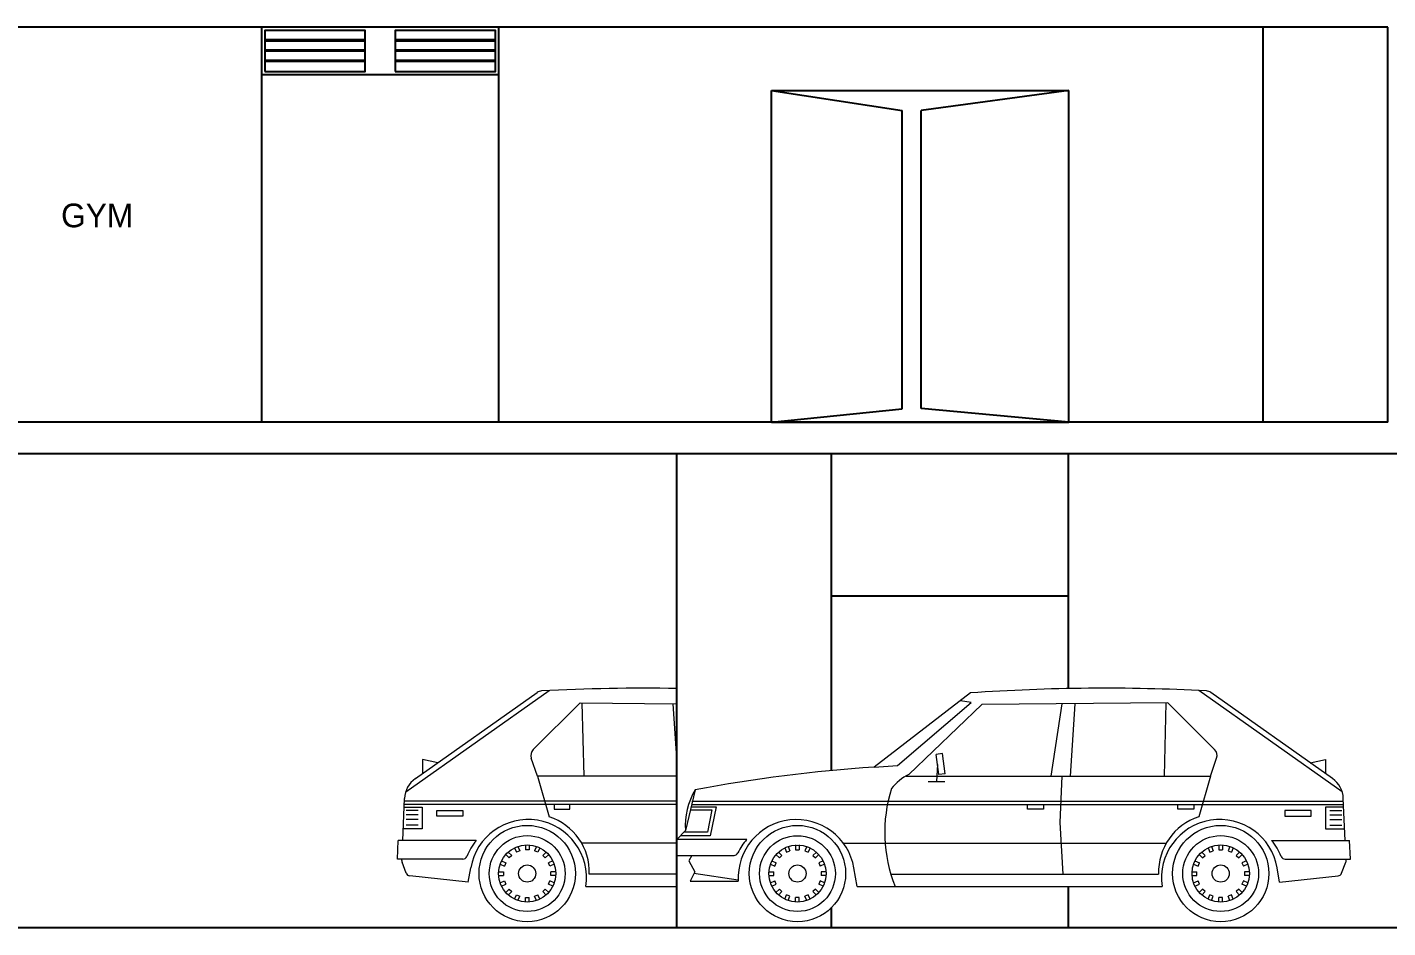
# Model space of a CAD drawing. Header units: metres. Extents: x -525 to 413, y -37 to 272.
# Drawn here: x 298.36 to 306.97, y 87.75 to 93.45 of the extents above; entities that cross this region are included whole.
import ezdxf

# ---------------------------------------------------------------- set-up
doc = ezdxf.new("R2010")
doc.units = ezdxf.units.M
doc.header["$MEASUREMENT"] = 0
doc.linetypes.add('0', pattern=[0])
doc.layers.get('0').update_dxf_attribs({"color": 254})
doc.layers.add('AUTOS', color=254, linetype='Continuous', lineweight=20)
doc.layers.add('CORTE123', color=254, linetype='Continuous')
doc.layers.add('PUERTAS', color=254, linetype='Continuous')
doc.styles.get("Standard").update_dxf_attribs({"font": 'HTOWERT.TTF', "height": 0.08})

msp = doc.modelspace()

# ---------------------------------------------------------------- linework, layer by layer
at = {"linetype": '0', "ltscale": 0.004}
msp.add_line((326.468, 87.7519), (291.4671, 87.7519), dxfattribs=at)
at = {"layer": 'AUTOS', "linetype": 'Continuous'}
for p, q in [((300.7521, 88.6119), (301.6595, 89.2537)), ((300.8134, 88.6963), (301.5836, 89.2411)), ((304.3268, 89.2382), (303.717, 88.7686)), ((306.6796, 88.6119), (305.7721, 89.2537)), ((306.6182, 88.6963), (305.848, 89.2411)), ((301.5598, 88.8808), (301.8562, 89.1748)), ((301.8562, 89.1748), (302.468, 89.1693)), ((301.8677, 89.1748), (301.8789, 88.7122)), ((302.4439, 89.1695), (302.468, 88.7931)), ((303.8658, 88.7798), (304.3314, 89.1784)), ((304.3981, 89.1643), (303.9361, 88.7224)), ((304.3314, 89.1784), (304.2625, 89.1887)), ((305.5754, 89.1748), (304.3981, 89.1643)), ((304.9043, 89.1689), (304.835, 88.7122)), ((304.9878, 89.1695), (304.9584, 88.7122)), ((305.5639, 89.1748), (305.5527, 88.7122)), ((305.8718, 88.8808), (305.5754, 89.1748)), ((300.859, 88.8181), (300.8586, 88.7284)), ((300.9557, 88.797), (300.859, 88.8181)), ((301.5859, 88.7122), (301.547, 88.8247)), ((304.1496, 88.8541), (304.1097, 88.8488)), ((304.1268, 88.7214), (304.1097, 88.8488)), ((304.1183, 88.7851), (304.1117, 88.6782)), ((304.1664, 88.7267), (304.1496, 88.8541)), ((305.8457, 88.7122), (305.8846, 88.8247)), ((306.476, 88.797), (306.5726, 88.8181)), ((306.5726, 88.8181), (306.573, 88.7284)), ((300.8586, 88.733), (300.8586, 88.733)), ((302.468, 88.7122), (301.5859, 88.7122)), ((301.5859, 88.7122), (301.6602, 88.4545)), ((303.717, 88.7686), (303.8658, 88.7798)), ((303.918, 88.7122), (305.8457, 88.7122)), ((304.1664, 88.7267), (304.1268, 88.7214)), ((304.9046, 88.7122), (304.8917, 88.4178)), ((305.8457, 88.7122), (305.7715, 88.4545)), ((306.573, 88.733), (306.573, 88.733)), ((302.5848, 88.6247), (302.5235, 88.367)), ((304.0582, 88.6782), (304.1651, 88.6782)), ((300.7333, 88.305), (300.7451, 88.5713)), ((302.468, 88.5327), (300.7432, 88.5327)), ((302.468, 88.5525), (300.7441, 88.5525)), ((301.6912, 88.5327), (301.6912, 88.5026)), ((301.7915, 88.5026), (301.7915, 88.5327)), ((302.5631, 88.5525), (306.6875, 88.5525)), ((302.5631, 88.5327), (306.6885, 88.5327)), ((304.6881, 88.5026), (304.6881, 88.5327)), ((304.7888, 88.5327), (304.7888, 88.5026)), ((305.6401, 88.5026), (305.6401, 88.5327)), ((305.7404, 88.5327), (305.7404, 88.5026)), ((306.6984, 88.305), (306.6865, 88.5713)), ((300.7425, 88.5155), (300.8573, 88.5155)), ((300.8313, 88.4944), (300.7554, 88.4944)), ((300.8313, 88.467), (300.7554, 88.467)), ((300.8573, 88.5155), (300.8573, 88.3773)), ((300.9487, 88.4591), (300.9491, 88.4944)), ((301.1144, 88.4591), (300.9487, 88.4591)), ((300.9491, 88.4944), (301.1144, 88.4944)), ((301.1144, 88.4944), (301.1144, 88.4591)), ((301.6912, 88.5026), (301.7915, 88.5026)), ((302.5551, 88.4993), (302.6901, 88.4993)), ((302.5594, 88.5175), (302.7165, 88.5175)), ((302.6901, 88.4993), (302.6614, 88.3575)), ((302.7165, 88.5175), (302.6799, 88.3337)), ((304.7888, 88.5026), (304.6881, 88.5026)), ((305.7404, 88.5026), (305.6401, 88.5026)), ((306.3172, 88.4944), (306.3172, 88.4591)), ((306.4826, 88.4944), (306.3172, 88.4944)), ((306.3172, 88.4591), (306.4829, 88.4591)), ((306.4829, 88.4591), (306.4826, 88.4944)), ((306.5743, 88.5155), (306.5743, 88.3773)), ((306.6891, 88.5155), (306.5743, 88.5155)), ((306.6004, 88.4944), (306.6763, 88.4944)), ((306.6004, 88.467), (306.6763, 88.467)), ((300.8573, 88.3773), (300.7362, 88.3773)), ((300.8313, 88.4363), (300.7554, 88.4363)), ((300.8313, 88.4017), (300.7554, 88.4017)), ((302.5235, 88.367), (302.468, 88.3109)), ((302.6614, 88.3575), (302.514, 88.3575)), ((304.8917, 88.4178), (304.9115, 88.0918)), ((306.5743, 88.3773), (306.6954, 88.3773)), ((306.6004, 88.4363), (306.6763, 88.4363)), ((306.6004, 88.4017), (306.6763, 88.4017)), ((300.7003, 88.1862), (300.7055, 88.305)), ((301.1992, 88.305), (300.7055, 88.305)), ((301.4625, 88.2667), (301.4741, 88.2387)), ((301.5097, 88.2763), (301.5097, 88.2459)), ((301.5328, 88.2763), (301.5328, 88.2459)), ((301.58, 88.2667), (301.5681, 88.2387)), ((302.468, 88.2885), (301.8654, 88.2885)), ((302.9102, 88.3109), (302.468, 88.3109)), ((302.6799, 88.3337), (302.4905, 88.3337)), ((303.1729, 88.2667), (303.1844, 88.2387)), ((303.2201, 88.2763), (303.2201, 88.2459)), ((303.2432, 88.2763), (303.2432, 88.2459)), ((303.2903, 88.2667), (303.2785, 88.2387)), ((303.5213, 88.2885), (305.5662, 88.2885)), ((305.8516, 88.2667), (305.8635, 88.2387)), ((305.8988, 88.2763), (305.8988, 88.2459)), ((305.9219, 88.2763), (305.9219, 88.2459)), ((305.9691, 88.2667), (305.9576, 88.2387)), ((306.2324, 88.305), (306.7261, 88.305)), ((306.7314, 88.1862), (306.7261, 88.305)), ((301.1137, 88.1862), (300.7003, 88.1862)), ((300.7276, 88.1776), (300.728, 88.1862)), ((301.385, 88.2152), (301.4067, 88.1938)), ((301.4015, 88.2314), (301.4229, 88.21)), ((301.4229, 88.21), (301.4067, 88.1938)), ((301.4414, 88.2581), (301.4529, 88.2301)), ((301.4741, 88.2387), (301.4529, 88.2301)), ((301.5328, 88.2459), (301.5097, 88.2459)), ((301.5895, 88.2301), (301.5681, 88.2387)), ((301.6011, 88.2581), (301.5895, 88.2301)), ((301.641, 88.2314), (301.6196, 88.21)), ((301.6357, 88.1938), (301.6196, 88.21)), ((301.6572, 88.2152), (301.6357, 88.1938)), ((302.468, 88.2103), (302.83, 88.2103)), ((302.5637, 88.2103), (302.5452, 88.176)), ((303.0957, 88.2152), (303.1171, 88.1938)), ((303.1118, 88.2314), (303.1333, 88.21)), ((303.1171, 88.1938), (303.1333, 88.21)), ((303.1518, 88.2581), (303.1633, 88.2301)), ((303.1633, 88.2301), (303.1844, 88.2387)), ((303.2201, 88.2459), (303.2432, 88.2459)), ((303.2785, 88.2387), (303.2999, 88.2301)), ((303.3115, 88.2581), (303.2999, 88.2301)), ((303.3514, 88.2314), (303.3299, 88.21)), ((303.3299, 88.21), (303.3461, 88.1938)), ((303.3676, 88.2152), (303.3461, 88.1938)), ((305.7744, 88.2152), (305.7959, 88.1938)), ((305.7906, 88.2314), (305.812, 88.21)), ((305.7959, 88.1938), (305.812, 88.21)), ((305.8305, 88.2581), (305.8421, 88.2301)), ((305.8421, 88.2301), (305.8635, 88.2387)), ((305.8988, 88.2459), (305.9219, 88.2459)), ((305.9576, 88.2387), (305.9787, 88.2301)), ((305.9902, 88.2581), (305.9787, 88.2301)), ((306.0302, 88.2314), (306.0087, 88.21)), ((306.0087, 88.21), (306.0249, 88.1938)), ((306.0467, 88.2152), (306.0249, 88.1938)), ((306.3179, 88.1862), (306.7314, 88.1862)), ((306.704, 88.1776), (306.7036, 88.1862)), ((300.7557, 88.0974), (300.7293, 88.1667)), ((301.1484, 88.04), (301.1639, 88.1304)), ((301.3401, 88.1067), (301.3708, 88.1067)), ((301.3497, 88.1539), (301.3777, 88.1423)), ((301.3586, 88.175), (301.3866, 88.1634)), ((301.3708, 88.1067), (301.3708, 88.0839)), ((301.3866, 88.1634), (301.3777, 88.1423)), ((301.6839, 88.175), (301.6559, 88.1634)), ((301.6648, 88.1423), (301.6559, 88.1634)), ((301.6928, 88.1539), (301.6648, 88.1423)), ((301.7021, 88.1067), (301.6717, 88.1067)), ((301.6717, 88.0839), (301.6717, 88.1067)), ((302.5452, 88.176), (302.5812, 88.107)), ((302.5812, 88.107), (302.5525, 88.0466)), ((302.8571, 88.0539), (302.5756, 88.0951)), ((303.0508, 88.1067), (303.0811, 88.1067)), ((303.06, 88.1539), (303.0881, 88.1423)), ((303.0689, 88.175), (303.097, 88.1634)), ((303.0811, 88.0839), (303.0811, 88.1067)), ((303.0881, 88.1423), (303.097, 88.1634)), ((303.3943, 88.175), (303.3662, 88.1634)), ((303.3662, 88.1634), (303.3751, 88.1423)), ((303.4032, 88.1539), (303.3751, 88.1423)), ((303.4124, 88.1067), (303.3821, 88.1067)), ((303.3821, 88.1067), (303.3821, 88.0839)), ((303.6088, 88.0139), (303.589, 88.1304)), ((305.7295, 88.1067), (305.7599, 88.1067)), ((305.7388, 88.1539), (305.7668, 88.1423)), ((305.7477, 88.175), (305.7757, 88.1634)), ((305.7599, 88.0839), (305.7599, 88.1067)), ((305.7668, 88.1423), (305.7757, 88.1634)), ((306.0731, 88.175), (306.045, 88.1634)), ((306.045, 88.1634), (306.0539, 88.1423)), ((306.082, 88.1539), (306.0539, 88.1423)), ((306.0915, 88.1067), (306.0608, 88.1067)), ((306.0608, 88.1067), (306.0608, 88.0839)), ((306.2833, 88.04), (306.2677, 88.1304)), ((306.6759, 88.0974), (306.7023, 88.1667)), ((301.1484, 88.04), (300.7781, 88.0799)), ((301.3401, 88.0839), (301.3708, 88.0839)), ((301.3497, 88.0367), (301.3777, 88.0483)), ((301.3586, 88.0153), (301.3866, 88.0271)), ((301.3777, 88.0483), (301.3866, 88.0271)), ((301.6559, 88.0271), (301.6648, 88.0483)), ((301.6839, 88.0153), (301.6559, 88.0271)), ((301.6928, 88.0367), (301.6648, 88.0483)), ((301.7021, 88.0839), (301.6717, 88.0839)), ((302.468, 88.0918), (301.9142, 88.0918)), ((302.5525, 88.0466), (302.8574, 88.0466)), ((303.0508, 88.0839), (303.0811, 88.0839)), ((303.06, 88.0367), (303.0881, 88.0483)), ((303.0689, 88.0153), (303.097, 88.0271)), ((303.097, 88.0271), (303.0881, 88.0483)), ((303.3751, 88.0483), (303.3662, 88.0271)), ((303.3943, 88.0153), (303.3662, 88.0271)), ((303.4032, 88.0367), (303.3751, 88.0483)), ((303.4124, 88.0839), (303.3821, 88.0839)), ((303.6088, 88.0139), (305.5395, 88.0139)), ((303.8229, 88.0918), (305.5174, 88.0918)), ((305.7295, 88.0839), (305.7599, 88.0839)), ((305.7388, 88.0367), (305.7668, 88.0483)), ((305.7477, 88.0153), (305.7757, 88.0271)), ((305.7757, 88.0271), (305.7668, 88.0483)), ((306.0539, 88.0483), (306.045, 88.0271)), ((306.0731, 88.0153), (306.045, 88.0271)), ((306.082, 88.0367), (306.0539, 88.0483)), ((306.0915, 88.0839), (306.0608, 88.0839)), ((306.2833, 88.04), (306.6535, 88.0799)), ((301.385, 87.9753), (301.4067, 87.9968)), ((301.4015, 87.9592), (301.4229, 87.9806)), ((301.4067, 87.9968), (301.4229, 87.9806)), ((301.4414, 87.9324), (301.4529, 87.9605)), ((301.4529, 87.9605), (301.4741, 87.9519)), ((301.4625, 87.9239), (301.4741, 87.9519)), ((301.5097, 87.9447), (301.5328, 87.9447)), ((301.5097, 87.9143), (301.5097, 87.9447)), ((301.5328, 87.9143), (301.5328, 87.9447)), ((301.5681, 87.9519), (301.5895, 87.9605)), ((301.58, 87.9239), (301.5681, 87.9519)), ((301.6011, 87.9324), (301.5895, 87.9605)), ((301.6196, 87.9806), (301.6357, 87.9968)), ((301.641, 87.9592), (301.6196, 87.9806)), ((301.6572, 87.9753), (301.6357, 87.9968)), ((303.0957, 87.9753), (303.1171, 87.9968)), ((303.1118, 87.9592), (303.1333, 87.9806)), ((303.1333, 87.9806), (303.1171, 87.9968)), ((303.1518, 87.9324), (303.1633, 87.9605)), ((303.1844, 87.9519), (303.1633, 87.9605)), ((303.1729, 87.9239), (303.1844, 87.9519)), ((303.2201, 87.9143), (303.2201, 87.9447)), ((303.2432, 87.9447), (303.2201, 87.9447)), ((303.2432, 87.9143), (303.2432, 87.9447)), ((303.2999, 87.9605), (303.2785, 87.9519)), ((303.2903, 87.9239), (303.2785, 87.9519)), ((303.3115, 87.9324), (303.2999, 87.9605)), ((303.3461, 87.9968), (303.3299, 87.9806)), ((303.3514, 87.9592), (303.3299, 87.9806)), ((303.3676, 87.9753), (303.3461, 87.9968)), ((305.7744, 87.9753), (305.7959, 87.9968)), ((305.7906, 87.9592), (305.812, 87.9806)), ((305.812, 87.9806), (305.7959, 87.9968)), ((305.8305, 87.9324), (305.8421, 87.9605)), ((305.8635, 87.9519), (305.8421, 87.9605)), ((305.8516, 87.9239), (305.8635, 87.9519)), ((305.9219, 87.9447), (305.8988, 87.9447)), ((305.8988, 87.9143), (305.8988, 87.9447)), ((305.9219, 87.9143), (305.9219, 87.9447)), ((305.9787, 87.9605), (305.9576, 87.9519)), ((305.9691, 87.9239), (305.9576, 87.9519)), ((305.9902, 87.9324), (305.9787, 87.9605)), ((306.0249, 87.9968), (306.0087, 87.9806)), ((306.0302, 87.9592), (306.0087, 87.9806)), ((306.0467, 87.9753), (306.0249, 87.9968))]:
    msp.add_line(p, q, dxfattribs=at)
at = {"layer": 'AUTOS', "ltscale": 0.004}
for p, q in [((302.468, 88.3109), (302.468, 88.2103)), ((301.8921, 88.0139), (302.468, 88.0139))]:
    msp.add_line(p, q, dxfattribs=at)
at = {"layer": 'AUTOS', "linetype": 'Continuous'}
for centre, radius in [((301.5212, 88.0951), 0.3049), ((303.2316, 88.0951), 0.3049), ((305.9104, 88.0951), 0.3049), ((301.5212, 88.0951), 0.2402), ((301.5212, 88.0951), 0.1812), ((301.5212, 88.0951), 0.1812), ((303.2316, 88.0951), 0.2399), ((303.2316, 88.0951), 0.1808), ((305.9104, 88.0951), 0.2402), ((305.9104, 88.0951), 0.1812), ((305.9104, 88.0951), 0.1812), ((301.5212, 88.0951), 0.0544), ((303.2316, 88.0951), 0.0544), ((305.9104, 88.0951), 0.0544)]:
    msp.add_circle(centre, radius, dxfattribs=at)
for centre, radius, start, end in [((301.6153, 89.196), 0.0552, 93.41953, 125.04223), ((302.2553, 77.2824), 11.9859, 88.98291, 93.07659), ((305.1763, 77.2824), 11.9859, 86.92341, 94.06442), ((305.8163, 89.196), 0.0552, 54.95777, 86.58047), ((301.5978, 88.8426), 0.0539, 134.81813, 199.34039), ((305.8338, 88.8426), 0.0539, 340.65961, 45.18187), ((300.9048, 88.5652), 0.1598, 124.88016, 177.83537), ((304.3147, 79.5389), 9.249, 93.70495, 100.77933), ((304.1005, 88.4092), 0.3537, 117.69272, 140.75443), ((306.5268, 88.5652), 0.1598, 2.16463, 55.11984), ((302.9501, 88.4016), 0.4281, 148.57816, 184.63025), ((304.7048, 88.3563), 0.9208, 162.51123, 201.82359), ((301.5274, 88.0685), 0.3688, 351.48872, 170.33679), ((301.5473, 88.105), 0.3672, 357.9389, 72.09413), ((303.2255, 88.0683), 0.3687, 9.69331, 183.37837), ((305.8844, 88.105), 0.3672, 107.90587, 182.0611), ((305.9042, 88.0685), 0.3688, 9.66321, 188.51128), ((301.4848, 88.0666), 0.372, 140.14074, 158.42545), ((303.1729, 88.078), 0.3511, 138.4402, 155.10712), ((305.9469, 88.0666), 0.372, 21.57455, 39.85926), ((301.1139, 88.2128), 0.0266, 269.59793, 339.16263), ((302.8299, 88.2375), 0.0272, 270.30472, 334.53735), ((306.3177, 88.2128), 0.0266, 200.83737, 270.40207), ((300.7574, 88.1765), 0.0297, 177.94585, 199.28543), ((300.7817, 88.1076), 0.0279, 201.45727, 262.67651), ((306.6499, 88.1076), 0.0279, 277.32349, 338.54273), ((306.6743, 88.1765), 0.0297, 340.71457, 2.05415)]:
    msp.add_arc(centre, radius, start, end, dxfattribs=at)
at = {"layer": 'CORTE123', "linetype": '0', "ltscale": 0.004}
for p, q in [((306.9677, 93.4519), (291.4619, 93.4519)), ((299.8427, 90.9519), (299.8427, 93.4519)), ((301.3427, 90.9519), (301.3427, 93.4519)), ((306.1789, 90.9519), (306.1789, 93.4519)), ((306.9677, 90.9519), (306.9677, 93.4519)), ((303.0677, 90.9519), (303.0677, 93.0519)), ((304.9496, 90.9519), (304.9496, 93.0519)), ((306.9677, 90.9519), (291.4619, 90.9519)), ((326.468, 90.7519), (291.4671, 90.7519)), ((302.468, 87.7519), (302.468, 90.7519)), ((303.448, 88.7472), (303.448, 90.7519)), ((304.948, 89.2661), (304.948, 90.7519)), ((304.948, 89.8519), (303.448, 89.8519)), ((304.948, 87.7519), (304.948, 88.0139)), ((303.448, 87.7519), (303.448, 87.8804))]:
    msp.add_line(p, q, dxfattribs=at)
at = {"layer": 'CORTE123', "linetype": 'ByBlock', "ltscale": 0.0008}
for p, q in [((299.8611, 93.3741), (300.4955, 93.3741)), ((299.8611, 93.3667), (300.4955, 93.3667)), ((300.6864, 93.3741), (301.3208, 93.3741)), ((300.6864, 93.3667), (301.3208, 93.3667)), ((299.8611, 93.3091), (300.4955, 93.3091)), ((299.8611, 93.3017), (300.4955, 93.3017)), ((300.6864, 93.3091), (301.3208, 93.3091)), ((300.6864, 93.3017), (301.3208, 93.3017)), ((299.8611, 93.2441), (300.4955, 93.2441)), ((299.8611, 93.2367), (300.4955, 93.2367)), ((300.6864, 93.2441), (301.3208, 93.2441)), ((300.6864, 93.2367), (301.3208, 93.2367))]:
    msp.add_line(p, q, dxfattribs=at)
at = {"layer": 'CORTE123', "ltscale": 0.004}
for p, q in [((299.8427, 93.1519), (301.3427, 93.1519)), ((303.0677, 93.0519), (304.9496, 93.0519)), ((303.0677, 90.9519), (304.9496, 90.9519))]:
    msp.add_line(p, q, dxfattribs=at)
at = {"layer": 'CORTE123', "linetype": 'ByBlock', "ltscale": 0.0008}
for points in [[(299.8611, 93.1717), (300.4955, 93.1717), (300.4955, 93.4311), (299.8611, 93.4311)], [(300.6864, 93.1717), (301.3208, 93.1717), (301.3208, 93.4311), (300.6864, 93.4311)]]:
    msp.add_lwpolyline(points, close=True, dxfattribs=at)
at = {"layer": 'PUERTAS', "ltscale": 0.004}
for p, q in [((303.0677, 93.0519), (303.8944, 92.9258)), ((304.9496, 93.0519), (304.0144, 92.9245)), ((303.0677, 90.9519), (303.8944, 91.0362)), ((304.9496, 90.9519), (304.0144, 91.0382))]:
    msp.add_line(p, q, dxfattribs=at)
at = {"layer": 'PUERTAS', "linetype": '0', "ltscale": 0.004}
for p, q in [((303.8944, 91.0362), (303.8944, 92.9258)), ((304.0144, 91.0382), (304.0144, 92.9245))]:
    msp.add_line(p, q, dxfattribs=at)

# ---------------------------------------------------------------- texts
at = {"linetype": 'Continuous', "insert": (298.5712, 92.3356), "char_height": 0.15, "attachment_point": 1}
msp.add_mtext_dynamic_manual_height_columns('GYM', width=4.532036, gutter_width=12.5, heights=[0], dxfattribs=at)

doc.saveas('drawing.dxf')
